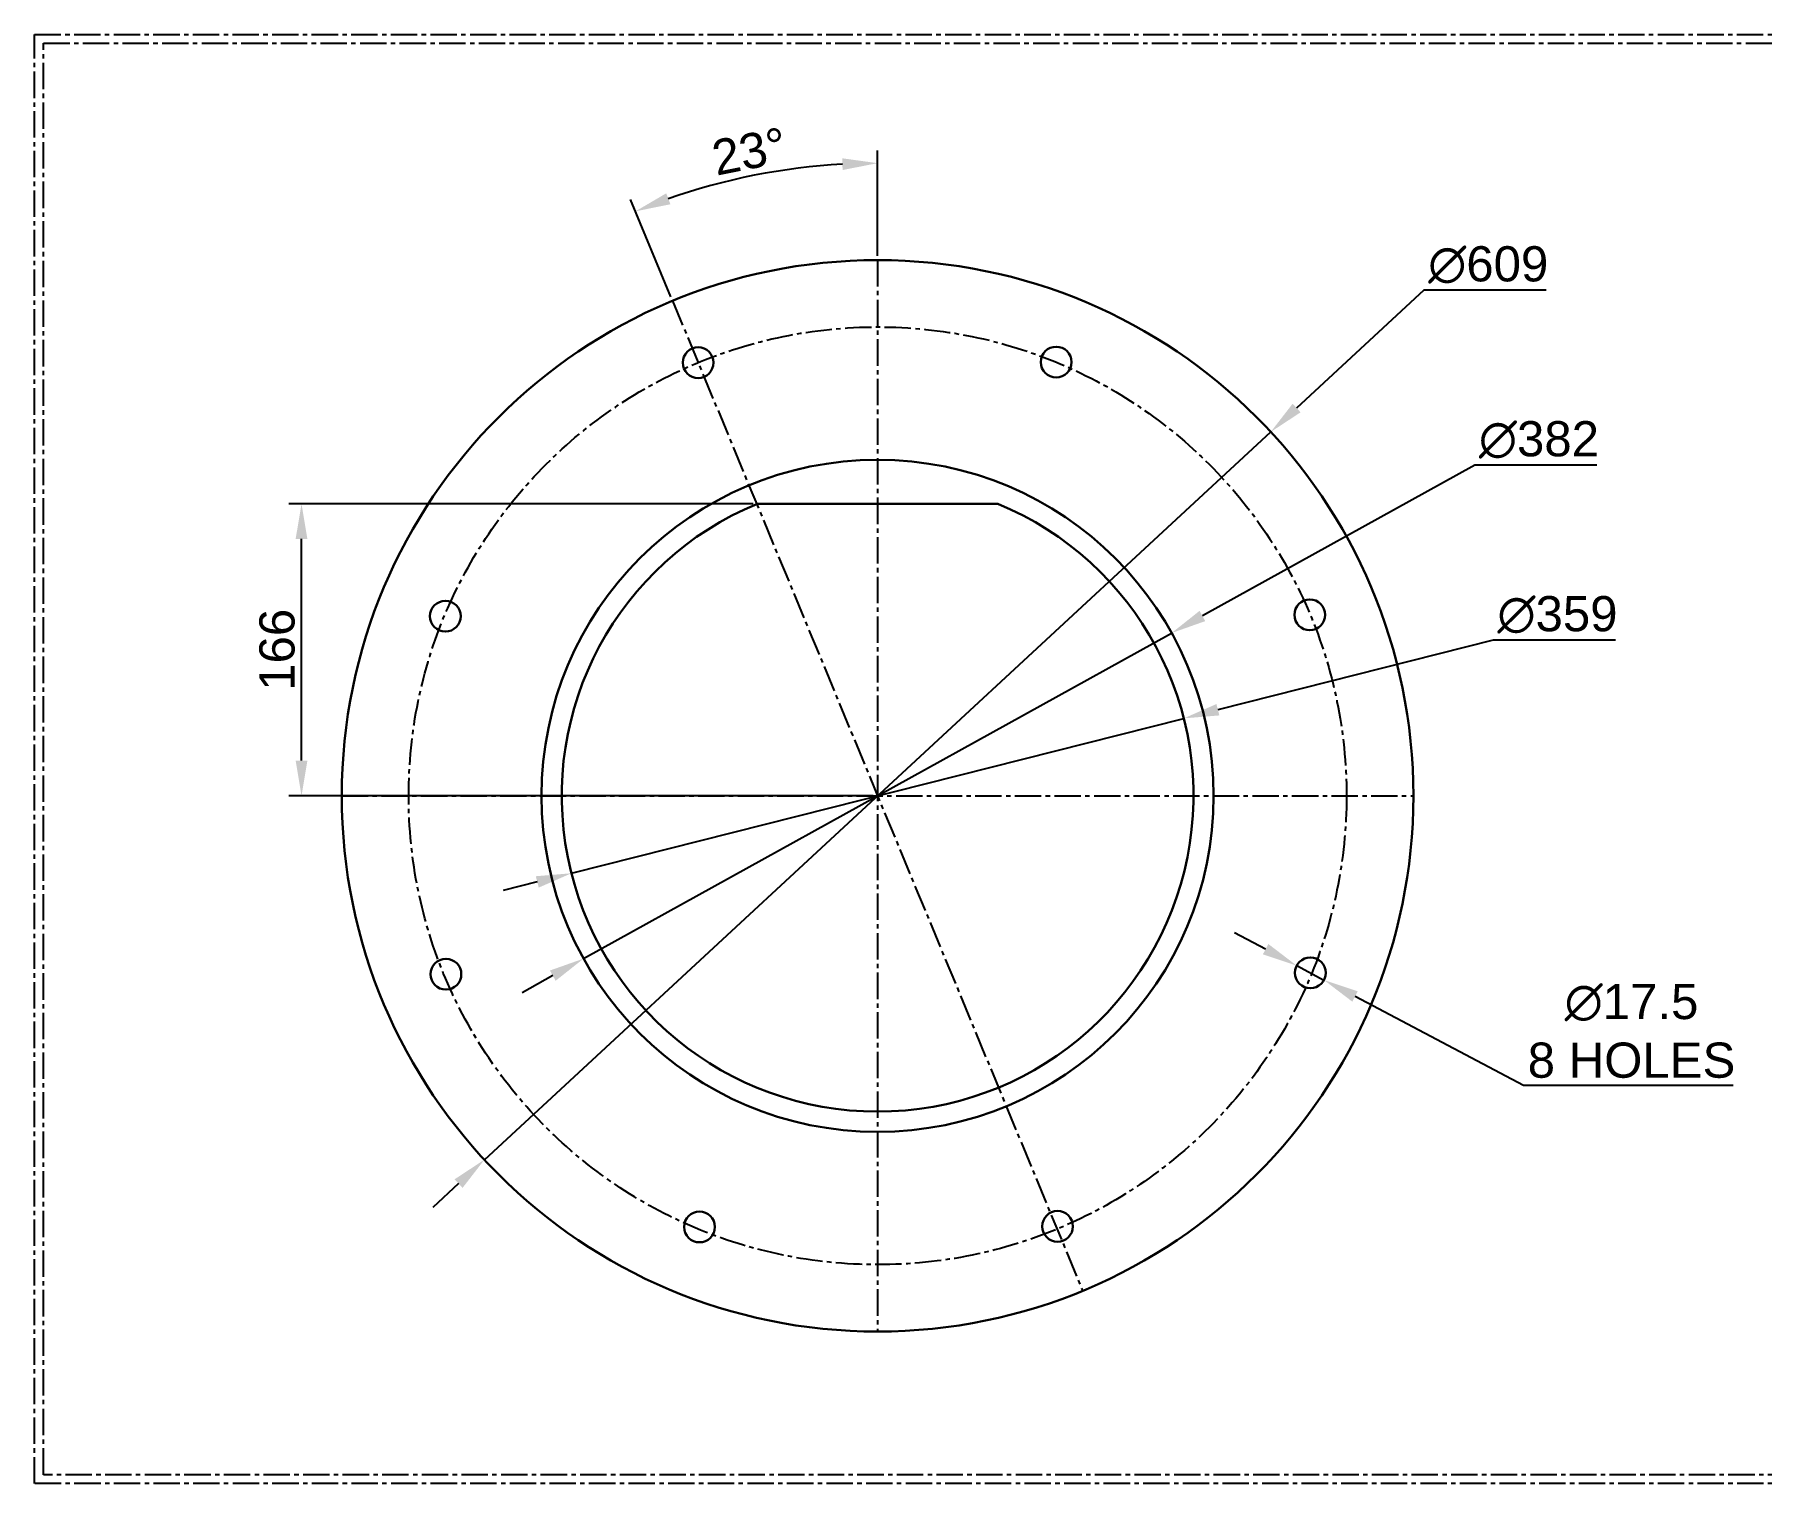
# Model space of a CAD drawing. Header units: millimetres. Extents: x -312 to 1301, y -289 to 535.
# Drawn here: x -312 to 670, y -289 to 535 of the extents above; entities that cross this region are included whole.
import ezdxf

# ---------------------------------------------------------------- set-up
doc = ezdxf.new("R2010")
doc.units = ezdxf.units.MM
doc.header["$LTSCALE"] = 20
doc.header["$MEASUREMENT"] = 0
doc.linetypes.add('CENTER2', pattern=[1.125, 0.75, -0.125, 0.125, -0.125])
doc.styles.get("Standard").update_dxf_attribs({"font": 'arial.ttf'})
doc.dimstyles.get("Standard").update_dxf_attribs({"dimscale": 40, "dimtxt": 0.18, "dimasz": 0.18, "dimexe": 0.18, "dimexo": 0.0625, "dimgap": 0.09, "dimtad": 1, "dimtoh": 1, "dimdec": 4, "dimdsep": 46, "dimtxsty": 'Standard', "dimcen": 0.09, "dimadec": 0, "dimazin": 0, "dimtfac": 1, "dimtdec": 4, "dimtmove": 0, "dimatfit": 3, "dimfxl": 1, "dimtolj": 1, "dimtzin": 0, "dimarcsym": 0})

# ---------------------------------------------------------------- blocks, each defined once
blk = doc.blocks.new('*U54')
at = {"color": 7, "lineweight": 30}
blk.add_circle((0, 0), 8.75, dxfattribs=at)
blk = doc.blocks.new('*U55')
at = {"color": 0, "linetype": 'ByBlock', "lineweight": -2, "transparency": 16777216}
blk.add_blockref('*U54', (65.54, 348.09), dxfattribs=at)
for p, rotation in [((269.03, 348.41), 315), ((-78.12, 203.97), 45), ((413.15, 204.74), 270), ((413.47, 1.26), 225.0000000000001), ((-77.8, 0.48), 90), ((66.32, -143.18), 135), ((269.81, -142.86), 180)]:
    blk.add_blockref('*U54', p, dxfattribs=dict(at, rotation=rotation))
blk = doc.blocks.new('*D56')
at = {"color": 0, "lineweight": -2, "transparency": 16777216}
for p, q in [((478, 389.25), (405.67, 322.3)), ((547.58, 389.25), (478, 389.25)), ((-55.94, -104.97), (390.99, 308.72)), ((-70.61, -118.56), (-85.29, -132.14))]:
    blk.add_line(p, q, dxfattribs=at)
at = {"color": 0, "transparency": 16777216}
for points in [[(403.4, 324.75), (407.93, 319.85), (390.99, 308.72)], [(-72.88, -116.11), (-68.35, -121), (-55.94, -104.97)]]:
    blk.add_solid(points, dxfattribs=at)
at = {"layer": 'Defpoints', "color": 0, "transparency": 16777216}
for p in [(390.99, 308.72), (-55.94, -104.97)]:
    blk.add_point(p, dxfattribs=at)
at = {"color": 0, "transparency": 16777216, "insert": (514.59, 403.62), "char_height": 20, "attachment_point": 5}
blk.add_mtext('\\A1;∅609', dxfattribs=at)
blk = doc.blocks.new('*D57')
at = {"color": 0, "lineweight": -2, "transparency": 16777216}
for p, q in [((506.93, 289.82), (352.11, 204.09)), ((576.27, 289.82), (506.93, 289.82)), ((0.44, 9.34), (334.62, 194.4)), ((-17.06, -0.35), (-34.56, -10.03))]:
    blk.add_line(p, q, dxfattribs=at)
at = {"color": 0, "transparency": 16777216}
for points in [[(350.5, 207), (353.73, 201.17), (334.62, 194.4)], [(-18.68, 2.57), (-15.45, -3.26), (0.44, 9.34)]]:
    blk.add_solid(points, dxfattribs=at)
at = {"layer": 'Defpoints', "color": 0, "transparency": 16777216}
for p in [(334.62, 194.4), (0.44, 9.34)]:
    blk.add_point(p, dxfattribs=at)
at = {"color": 0, "transparency": 16777216, "insert": (543.4, 304.19), "char_height": 20, "attachment_point": 5}
blk.add_mtext('\\A1;∅382', dxfattribs=at)
blk = doc.blocks.new('*D58')
at = {"color": 0, "lineweight": -2, "transparency": 16777216}
for p, q in [((517.34, 190.38), (360.93, 150.81)), ((586.93, 190.38), (517.34, 190.38)), ((-6.49, 57.84), (341.54, 145.9)), ((-25.88, 52.94), (-45.27, 48.03))]:
    blk.add_line(p, q, dxfattribs=at)
at = {"color": 0, "transparency": 16777216}
for points in [[(360.11, 154.04), (361.75, 147.57), (341.54, 145.9)], [(-26.7, 56.17), (-25.06, 49.7), (-6.49, 57.84)]]:
    blk.add_solid(points, dxfattribs=at)
at = {"layer": 'Defpoints', "color": 0, "transparency": 16777216}
for p in [(341.54, 145.9), (-6.49, 57.84)]:
    blk.add_point(p, dxfattribs=at)
at = {"color": 0, "transparency": 16777216, "insert": (553.93, 204.75), "char_height": 20, "attachment_point": 5}
blk.add_mtext('\\A1;∅359', dxfattribs=at)
blk = doc.blocks.new('*D59')
at = {"color": 0, "lineweight": -2, "transparency": 16777216}
for p, q in [((388.05, 14.69), (370.37, 24.04)), ((405.73, 5.34), (421.2, -2.83)), ((534.7, -62.83), (438.89, -12.18)), ((653.73, -62.83), (534.7, -62.83))]:
    blk.add_line(p, q, dxfattribs=at)
at = {"color": 0, "transparency": 16777216}
for points in [[(389.61, 17.64), (386.49, 11.75), (405.73, 5.34)], [(440.44, -9.23), (437.33, -15.13), (421.2, -2.83)]]:
    blk.add_solid(points, dxfattribs=at)
at = {"layer": 'Defpoints', "color": 0, "transparency": 16777216}
for p in [(405.73, 5.34), (421.2, -2.83)]:
    blk.add_point(p, dxfattribs=at)
at = {"color": 0, "transparency": 16777216, "insert": (596.01, -31.85), "char_height": 20, "attachment_point": 5}
blk.add_mtext('\\A1;∅17.5\\P8 HOLES', dxfattribs=at)
blk = doc.blocks.new('*D60')
at = {"color": 0, "lineweight": -2, "transparency": 16777216}
for p, q in [((96.73, 267.87), (-167.07, 267.87)), ((-159.87, 121.87), (-159.87, 247.87)), ((165.03, 101.87), (-167.07, 101.87))]:
    blk.add_line(p, q, dxfattribs=at)
at = {"color": 0, "transparency": 16777216}
for points in [[(-163.21, 247.87), (-156.54, 247.87), (-159.87, 267.87)], [(-163.21, 121.87), (-156.54, 121.87), (-159.87, 101.87)]]:
    blk.add_solid(points, dxfattribs=at)
at = {"layer": 'Defpoints', "color": 0, "transparency": 16777216}
for p in [(-159.87, 267.87), (99.23, 267.87), (167.53, 101.87)]:
    blk.add_point(p, dxfattribs=at)
at = {"color": 0, "transparency": 16777216, "insert": (-173.68, 184.87), "char_height": 20, "attachment_point": 5, "rotation": 90}
blk.add_mtext('\\A1;166', dxfattribs=at)
blk = doc.blocks.new('*D61')
at = {"color": 0, "lineweight": -2, "transparency": 16777216}
for p, q in [((167.53, 408.87), (167.53, 468.68)), ((50.04, 385.5), (27.16, 440.75))]:
    blk.add_line(p, q, dxfattribs=at)
blk.add_arc((167.53, 101.87), 359.61, 93.18701, 109.31299, dxfattribs=at)
at = {"color": 0, "transparency": 16777216}
for points in [[(147.44, 464.25), (147.63, 457.59), (167.53, 461.48)], [(49.78, 438.13), (47.41, 444.35), (29.91, 434.1)]]:
    blk.add_solid(points, dxfattribs=at)
at = {"layer": 'Defpoints', "color": 0, "transparency": 16777216}
for p in [(120.59, 458.4), (167.53, 406.37), (51, 383.19), (284.05, -179.45), (167.53, -202.63)]:
    blk.add_point(p, dxfattribs=at)
at = {"color": 0, "transparency": 16777216, "insert": (94.68, 468.12), "char_height": 20, "attachment_point": 5, "rotation": 11.25}
blk.add_mtext('\\A1;23°', dxfattribs=at)

msp = doc.modelspace()

# ---------------------------------------------------------------- linework, layer by layer
at = {"color": 2, "linetype": 'CENTER2'}
for p, q in [((167.52697, 406.37127), (167.52697, -202.62873)), ((50.99986, 383.19259), (284.05407, -179.45005)), ((-136.97303, 101.87127), (472.02697, 101.87127))]:
    msp.add_line(p, q, dxfattribs=at)
at = {"color": 7, "lineweight": 30}
msp.add_line((98.76752, 267.87127), (236.12688, 267.87127), dxfattribs=at)
at = {"color": 5, "linetype": 'CENTER2'}
for points in [[(-311.60207, 534.60358), (1301.01413, 534.60358), (1301.01413, -289.00076), (-311.60207, -289.00076)], [(-306.60207, 529.60358), (1296.01413, 529.60358), (1296.01413, -284.00076), (-306.60207, -284.00076)]]:
    msp.add_lwpolyline(points, close=True, dxfattribs=at)
at = {"color": 7, "lineweight": 30}
for radius in [304.5, 191]:
    msp.add_circle((167.52697, 101.87127), radius, dxfattribs=at)
at = {"color": 2, "linetype": 'CENTER2'}
msp.add_circle((167.52697, 101.87127), 266.5, dxfattribs=at)
at = {"color": 7, "lineweight": 30}
msp.add_arc((167.52697, 101.87127), 179.5, 112.36312634, 67.63687366, dxfattribs=at)

# ---------------------------------------------------------------- block references
msp.add_blockref('*U55', (0, 0), dxfattribs=at)

# ---------------------------------------------------------------- dimensions: what is measured, and where the dimension line sits
at = {"color": 4}
dim = msp.add_angular_dim_2l(base=(120.5890913441, 458.3998478911), line1=((167.5269689033, 406.3712713784), (167.5269689033, -202.6287286216)), line2=((50.9998637481, 383.1925890281), (284.0540740585, -179.4500462713)), dimstyle='Standard', override={"dimtxt": 0.5, "dimasz": 0.5}, dxfattribs=at)
dim.commit()
dim.dimension.update_dxf_attribs({"geometry": '*D61', "text_midpoint": (94.6756914819, 468.1193754107)})
for p1, p2, picture, middle in [((-55.93617, -104.97281), (390.99011, 308.71535), '*D56', (514.59019, 389.25024)), ((0.43546, 9.34329), (334.61848, 194.39925), '*D57', (543.3968, 289.81509)), ((-6.48936, 57.84212), (341.5433, 145.90042), '*D58', (517.33961, 190.37994))]:
    dim = msp.add_diameter_dim_2p(p1=p1, p2=p2, dimstyle='Standard', override={"dimtxt": 0.5, "dimasz": 0.5}, dxfattribs=at)
    dim.commit()
    dim.dimension.update_dxf_attribs({"geometry": picture, "text_midpoint": middle, "dimtype": 163})
dim = msp.add_linear_dim(base=(-159.87315, 267.87127), p1=(167.52697, 101.87127), p2=(99.23165, 267.87127), angle=90, dimstyle='Standard', override={"dimtxt": 0.5, "dimasz": 0.5}, dxfattribs=at)
dim.commit()
dim.dimension.update_dxf_attribs({"geometry": '*D60', "text_midpoint": (-173.68461, 184.87127)})
dim = msp.add_diameter_dim_2p(p1=(405.73295, 5.34479), p2=(421.20408, -2.8341), text='<>\\P8 HOLES', dimstyle='Standard', override={"dimtxt": 0.5, "dimasz": 0.5}, dxfattribs=at)
dim.commit()
dim.dimension.update_dxf_attribs({"geometry": '*D59', "text_midpoint": (596.01212, -62.83282), "dimtype": 163})

doc.saveas('drawing.dxf')
